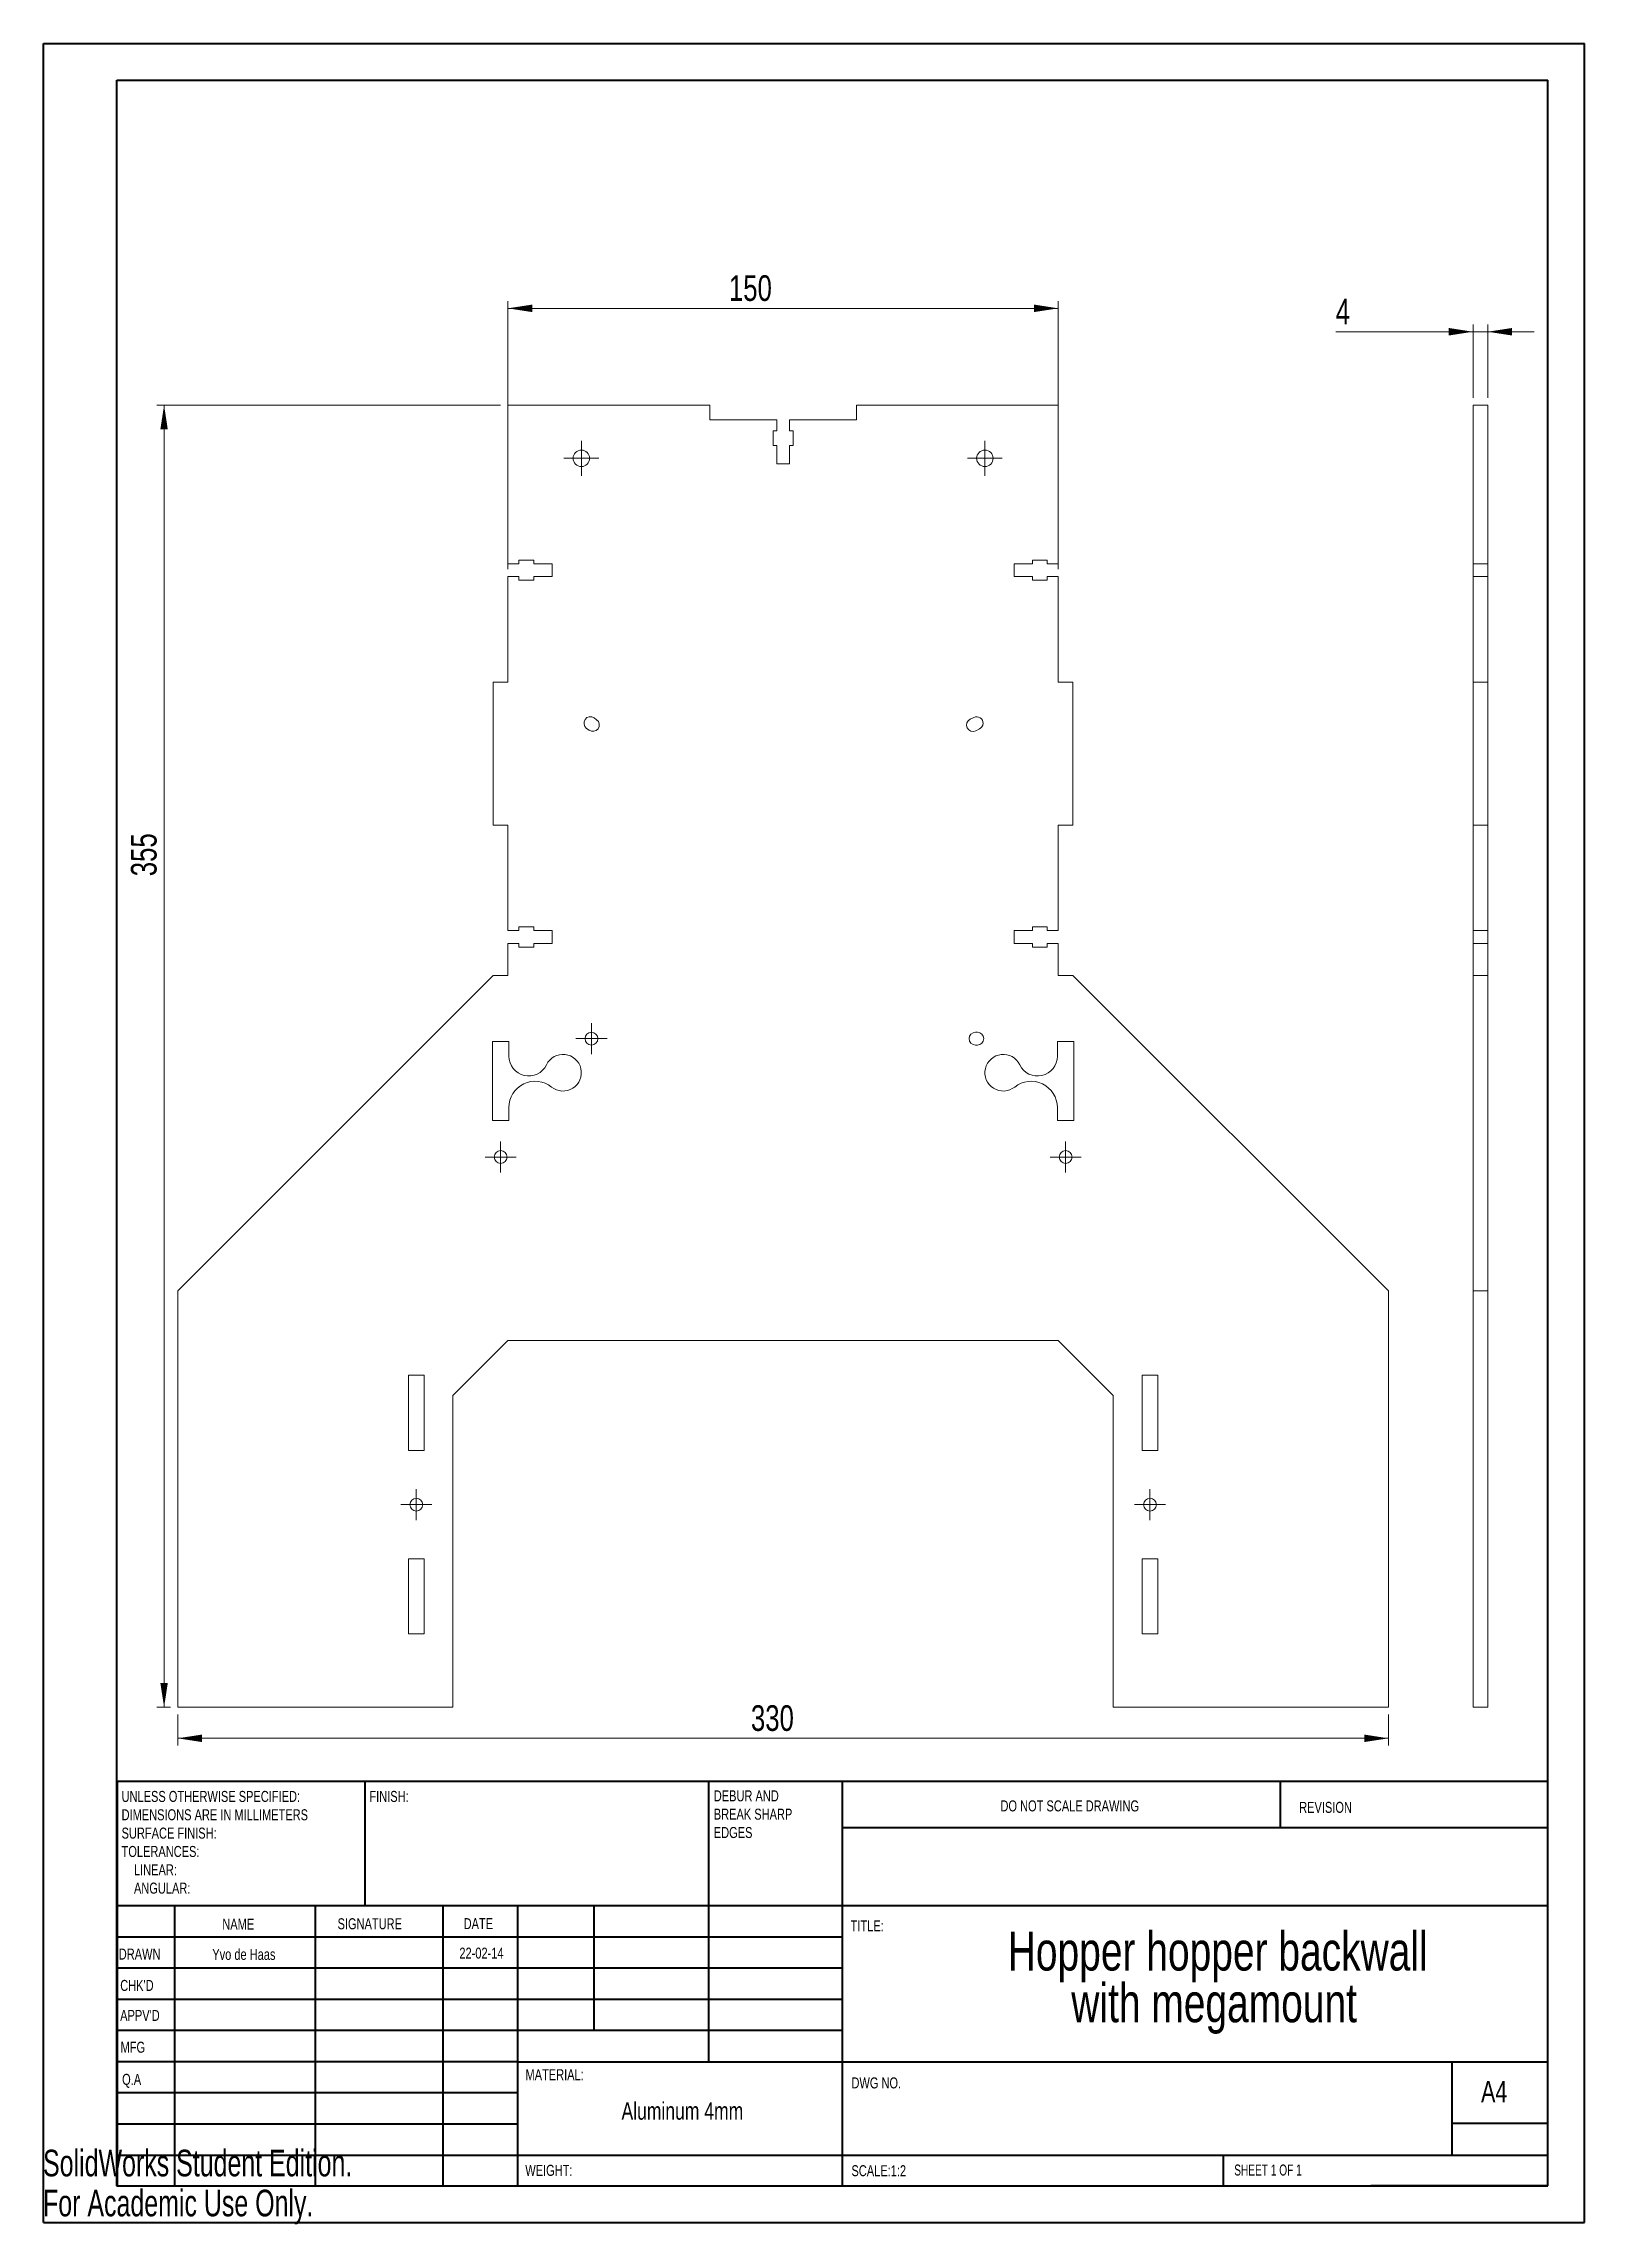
# Model space of a CAD drawing. Header units: millimetres. Extents: x 0 to 210, y 0 to 297.
import ezdxf

# ---------------------------------------------------------------- set-up
doc = ezdxf.new("R2010")
doc.units = ezdxf.units.MM
doc.styles.add('SLDTEXTSTYLE0', font='TXT', dxfattribs={"width": 0.75})
doc.styles.add('SLDTEXTSTYLE1', font='TXT', dxfattribs={"width": 0.6875})
doc.styles.add('SLDTEXTSTYLE2', font='TXT', dxfattribs={"width": 0.7})
doc.dimstyles.new('SLDDIMSTYLE0', dxfattribs={"dimtxt": 3.5, "dimasz": 3.302, "dimexe": 0, "dimexo": 0.0625, "dimgap": 0.875, "dimtad": 1, "dimlfac": 2, "dimrnd": 1e-09, "dimzin": 12, "dimdsep": 46, "dimtxsty": 'SLDTEXTSTYLE0', "dimsah": 1, "dimcen": 0.09, "dimadec": 0, "dimazin": 3, "dimtfac": 1, "dimtofl": 0, "dimtmove": 0, "dimatfit": 3, "dimfxl": 0, "dimfrac": 2, "dimtolj": 1, "dimtzin": 12, "dimarcsym": 0})
doc.dimstyles.new('SLDDIMSTYLE1', dxfattribs={"dimtxt": 3.5, "dimasz": 3.302, "dimexe": 0, "dimexo": 0.0625, "dimgap": 0.875, "dimtad": 1, "dimlfac": 2, "dimrnd": 1e-09, "dimzin": 12, "dimdsep": 46, "dimtxsty": 'SLDTEXTSTYLE0', "dimsah": 1, "dimcen": 0.09, "dimadec": 0, "dimazin": 3, "dimtfac": 1, "dimtmove": 0, "dimatfit": 0, "dimfxl": 0, "dimfrac": 2, "dimtolj": 1, "dimtzin": 12, "dimarcsym": 0})

# ---------------------------------------------------------------- blocks, each defined once
blk = doc.blocks.new('SW_NOTE_0')
at = {"color": 0, "linetype": 'Continuous', "lineweight": 0, "char_height": 5.2917, "attachment_point": 2, "style": 'SLDTEXTSTYLE0'}
for s, insert in [('Hopper hopper backwall', (42.83, 6.82)), ('with megamount', (42.34, -0.23))]:
    blk.add_mtext(s, dxfattribs=dict(at, insert=insert))
blk = doc.blocks.new('SW_NOTE_1')
at = {"color": 0, "linetype": 'Continuous', "lineweight": 0, "char_height": 1.5, "attachment_point": 1, "style": 'SLDTEXTSTYLE0'}
for s, insert in [('DEBUR AND', (0, 1.93)), ('BREAK SHARP', (0, -0.57)), ('EDGES', (0, -3.07))]:
    blk.add_mtext(s, dxfattribs=dict(at, insert=insert))
blk = doc.blocks.new('SW_NOTE_2')
at = {"color": 0, "linetype": 'Continuous', "lineweight": 0, "char_height": 1.5, "attachment_point": 1, "style": 'SLDTEXTSTYLE0'}
for s, insert in [('UNLESS OTHERWISE SPECIFIED:', (0, 1.93)), ('DIMENSIONS ARE IN MILLIMETERS', (0, -0.57)), ('TOLERANCES:', (0, -5.57)), ('SURFACE FINISH:', (0, -3.07)), ('LINEAR:', (1.69, -8.07)), ('ANGULAR:', (1.69, -10.57))]:
    blk.add_mtext(s, dxfattribs=dict(at, insert=insert))
blk = doc.blocks.new('_D')
at = {"color": 7, "linetype": 'Continuous', "lineweight": 0}
for p, q in [((63.37, 225.56), (63.37, 262.13)), ((138.37, 225.56), (138.37, 262.13)), ((63.37, 261.13), (138.37, 261.13))]:
    blk.add_line(p, q, dxfattribs=at)
for points in [[(63.37, 261.13), (66.67, 260.62), (66.67, 261.64)], [(138.37, 261.13), (135.07, 261.64), (135.07, 260.62)]]:
    blk.add_solid(points, dxfattribs=at)
at = {"color": 7, "linetype": 'Continuous', "lineweight": 0, "insert": (93.48, 265.64, 1.05), "char_height": 3.5, "attachment_point": 1, "style": 'SLDTEXTSTYLE0'}
blk.add_mtext('150', dxfattribs=at)
blk = doc.blocks.new('_D_1')
at = {"color": 7, "linetype": 'Continuous', "lineweight": 0}
for p, q in [((62.37, 247.94), (15.5, 247.94)), ((16.5, 247.94), (16.5, 70.44)), ((17.37, 70.44), (15.5, 70.44))]:
    blk.add_line(p, q, dxfattribs=at)
for points in [[(16.5, 247.94), (15.99, 244.64), (17, 244.64)], [(16.5, 70.44), (17, 73.74), (15.99, 73.74)]]:
    blk.add_solid(points, dxfattribs=at)
at = {"color": 7, "linetype": 'Continuous', "lineweight": 0, "insert": (11.98, 183.72, 1.05), "char_height": 3.5, "attachment_point": 1, "rotation": 90, "style": 'SLDTEXTSTYLE0'}
blk.add_mtext('355', dxfattribs=at)
blk = doc.blocks.new('_D_2')
at = {"color": 7, "linetype": 'Continuous', "lineweight": 0}
for p, q in [((18.37, 69.44), (18.37, 65.21)), ((183.37, 69.44), (183.37, 65.21)), ((18.37, 66.21), (183.37, 66.21))]:
    blk.add_line(p, q, dxfattribs=at)
for points in [[(18.37, 66.21), (21.67, 65.7), (21.67, 66.72)], [(183.37, 66.21), (180.07, 66.72), (180.07, 65.7)]]:
    blk.add_solid(points, dxfattribs=at)
at = {"color": 7, "linetype": 'Continuous', "lineweight": 0, "insert": (96.48, 70.72, 1.05), "char_height": 3.5, "attachment_point": 1, "style": 'SLDTEXTSTYLE0'}
blk.add_mtext('330', dxfattribs=at)
blk = doc.blocks.new('SW_CENTERMARKSYMBOL_0')
at = {"color": 0, "linetype": 'Continuous', "lineweight": 0}
for p, q in [((-1.25, 0), (-2.375, 0)), ((0, 0), (-1.25, 0)), ((0, 1.25), (0, 2.375)), ((0, 0), (0, 1.25)), ((0, 0), (0, -1.25)), ((0, 0), (1.25, 0)), ((1.25, 0), (2.375, 0)), ((0, -1.25), (0, -2.375))]:
    blk.add_line(p, q, dxfattribs=at)
blk = doc.blocks.new('SW_CENTERMARKSYMBOL_1')
at = {"color": 0, "linetype": 'Continuous', "lineweight": 0}
for p, q in [((-1.25, 0), (-2.375, 0)), ((0, 0), (-1.25, 0)), ((0, 1.25), (0, 2.375)), ((0, 0), (0, 1.25)), ((0, 0), (0, -1.25)), ((0, 0), (1.25, 0)), ((1.25, 0), (2.375, 0)), ((0, -1.25), (0, -2.375))]:
    blk.add_line(p, q, dxfattribs=at)
blk = doc.blocks.new('SW_CENTERMARKSYMBOL_2')
at = {"color": 0, "linetype": 'Continuous', "lineweight": 0}
for p, q in [((-1.25, 0), (-2.125, 0)), ((0, 0), (-1.25, 0)), ((0, 1.25), (0, 2.125)), ((0, 0), (0, 1.25)), ((0, 0), (0, -1.25)), ((0, 0), (1.25, 0)), ((1.25, 0), (2.125, 0)), ((0, -1.25), (0, -2.125))]:
    blk.add_line(p, q, dxfattribs=at)
blk = doc.blocks.new('SW_CENTERMARKSYMBOL_3')
at = {"color": 0, "linetype": 'Continuous', "lineweight": 0}
for p, q in [((-1.25, 0), (-2.125, 0)), ((0, 0), (-1.25, 0)), ((0, 1.25), (0, 2.125)), ((0, 0), (0, 1.25)), ((0, 0), (0, -1.25)), ((0, 0), (1.25, 0)), ((1.25, 0), (2.125, 0)), ((0, -1.25), (0, -2.125))]:
    blk.add_line(p, q, dxfattribs=at)
blk = doc.blocks.new('SW_CENTERMARKSYMBOL_4')
at = {"color": 0, "linetype": 'Continuous', "lineweight": 0}
for p, q in [((-1.25, 0), (-2.125, 0)), ((0, 0), (-1.25, 0)), ((0, 1.25), (0, 2.125)), ((0, 0), (0, 1.25)), ((0, 0), (0, -1.25)), ((0, 0), (1.25, 0)), ((1.25, 0), (2.125, 0)), ((0, -1.25), (0, -2.125))]:
    blk.add_line(p, q, dxfattribs=at)
blk = doc.blocks.new('SW_CENTERMARKSYMBOL_5')
at = {"color": 0, "linetype": 'Continuous', "lineweight": 0}
for p, q in [((-1.25, 0), (-2.125, 0)), ((0, 0), (-1.25, 0)), ((0, 1.25), (0, 2.125)), ((0, 0), (0, 1.25)), ((0, 0), (0, -1.25)), ((0, 0), (1.25, 0)), ((1.25, 0), (2.125, 0)), ((0, -1.25), (0, -2.125))]:
    blk.add_line(p, q, dxfattribs=at)
blk = doc.blocks.new('SW_CENTERMARKSYMBOL_6')
at = {"color": 0, "linetype": 'Continuous', "lineweight": 0}
for p, q in [((-1.25, 0), (-2.125, 0)), ((0, 0), (-1.25, 0)), ((0, 1.25), (0, 2.125)), ((0, 0), (0, 1.25)), ((0, 0), (0, -1.25)), ((0, 0), (1.25, 0)), ((1.25, 0), (2.125, 0)), ((0, -1.25), (0, -2.125))]:
    blk.add_line(p, q, dxfattribs=at)
blk = doc.blocks.new('_D_3')
at = {"color": 7, "linetype": 'Continuous', "lineweight": 0}
for p, q in [((194.9, 248.94), (194.9, 258.94)), ((196.9, 248.94), (196.9, 258.94)), ((194.9, 257.94), (176.19, 257.94)), ((194.9, 257.94), (196.9, 257.94)), ((196.9, 257.94), (203.25, 257.94))]:
    blk.add_line(p, q, dxfattribs=at)
for points in [[(194.9, 257.94), (191.6, 258.45), (191.6, 257.43)], [(196.9, 257.94), (200.21, 257.43), (200.21, 258.45)]]:
    blk.add_solid(points, dxfattribs=at)
at = {"color": 7, "linetype": 'Continuous', "lineweight": 0, "insert": (176.19, 262.45, 0.05), "char_height": 3.5, "attachment_point": 1, "style": 'SLDTEXTSTYLE0'}
blk.add_mtext('4', dxfattribs=at)

msp = doc.modelspace()

# ---------------------------------------------------------------- linework, layer by layer
at = {"color": 7, "linetype": 'Continuous', "lineweight": 40}
for p, q in [((0.0788, 0.2148), (0.0788, 297.2148)), ((0.0788, 297.2148), (210.0788, 297.2148)), ((210.0788, 0.2148), (210.0788, 297.2148)), ((210.0788, 292.2148), (210.0788, 297.2148)), ((10.0788, 292.2148), (205.0788, 292.2148)), ((10.0788, 5.2148), (10.0788, 292.2148)), ((205.0788, 5.2148), (205.0788, 292.2148)), ((10.1108, 60.3709), (205.0788, 60.3709)), ((10.1108, 60.3709), (10.1108, 5.1209)), ((43.9108, 43.3709), (43.9108, 60.3709)), ((90.7108, 60.3709), (90.7108, 22.1209)), ((108.9108, 60.3709), (108.9108, 5.1209)), ((168.6788, 54.0898), (168.6788, 60.4648)), ((205.0788, 53.9959), (108.9108, 53.9959)), ((205.0788, 43.3709), (10.1108, 43.3709)), ((17.9108, 43.3709), (17.9108, 5.1209)), ((37.1018, 43.3709), (37.1018, 5.1209)), ((54.5097, 43.3709), (54.5097, 5.1209)), ((64.7108, 5.1209), (64.7108, 43.3709)), ((75.1108, 26.3709), (75.1108, 43.3709)), ((108.9108, 39.1209), (10.1108, 39.1209)), ((108.9108, 34.8709), (10.1108, 34.8709)), ((108.9108, 30.6209), (10.1108, 30.6209)), ((108.9108, 26.3709), (10.1108, 26.3709)), ((64.7108, 22.1209), (10.1108, 22.1209)), ((64.7108, 22.1209), (205.0788, 22.1209)), ((192.0788, 9.4648), (192.0788, 22.2148)), ((64.7108, 17.8709), (10.1108, 17.8709)), ((64.7108, 13.6209), (10.1108, 13.6209)), ((205.0788, 13.7148), (192.0788, 13.7148)), ((10.1108, 9.3709), (205.0788, 9.3709)), ((160.8788, 5.2148), (160.8788, 9.4648)), ((10.0788, 5.2148), (205.0788, 5.2148)), ((205.0788, 5.2148), (180.9883, 5.2148)), ((0.0788, 0.2148), (210.0788, 0.2148))]:
    msp.add_line(p, q, dxfattribs=at)
at = {"color": 7, "linetype": 'Continuous', "lineweight": 15}
for p, q in [((63.3706, 247.9395), (63.3706, 226.3145)), ((90.8706, 247.9395), (63.3706, 247.9395)), ((90.8706, 247.9395), (90.8706, 245.9395)), ((138.3706, 247.9395), (110.8706, 247.9395)), ((110.8706, 245.9395), (110.8706, 247.9395)), ((138.3706, 226.3145), (138.3706, 247.9395)), ((196.9049, 247.9395), (194.9049, 247.9395)), ((194.9049, 226.3145), (194.9049, 247.9395)), ((196.9049, 226.3145), (196.9049, 247.9395)), ((90.8706, 245.9395), (99.9956, 245.9395)), ((99.9956, 244.4395), (99.4956, 244.4395)), ((99.4956, 244.4395), (99.4956, 242.4395)), ((99.9956, 245.9395), (99.9956, 244.4395)), ((101.7456, 244.4395), (101.7456, 245.9395)), ((101.7456, 245.9395), (110.8706, 245.9395)), ((102.2456, 244.4395), (101.7456, 244.4395)), ((102.2456, 242.4395), (102.2456, 244.4395)), ((99.4956, 242.4395), (99.9956, 242.4395)), ((99.9956, 242.4395), (99.9956, 239.9395)), ((101.7456, 239.9395), (101.7456, 242.4395)), ((101.7456, 242.4395), (102.2456, 242.4395)), ((99.9956, 239.9395), (101.7456, 239.9395)), ((64.8706, 226.3145), (63.3706, 226.3145)), ((66.8706, 226.8145), (64.8706, 226.8145)), ((64.8706, 226.8145), (64.8706, 226.3145)), ((66.8706, 226.3145), (66.8706, 226.8145)), ((69.3706, 226.3145), (66.8706, 226.3145)), ((69.3706, 224.5645), (69.3706, 226.3145)), ((134.8706, 226.3145), (132.3706, 226.3145)), ((132.3706, 226.3145), (132.3706, 224.5645)), ((136.8706, 226.8145), (134.8706, 226.8145)), ((134.8706, 226.8145), (134.8706, 226.3145)), ((136.8706, 226.3145), (136.8706, 226.8145)), ((138.3706, 226.3145), (136.8706, 226.3145)), ((196.9049, 226.3145), (194.9049, 226.3145)), ((194.9049, 226.3145), (194.9049, 224.5645)), ((196.9049, 226.3145), (196.9049, 224.5645)), ((63.3706, 224.5645), (63.3706, 210.1895)), ((63.3706, 224.5645), (64.8706, 224.5645)), ((64.8706, 224.5645), (64.8706, 224.0645)), ((64.8706, 224.0645), (66.8706, 224.0645)), ((66.8706, 224.0645), (66.8706, 224.5645)), ((66.8706, 224.5645), (69.3706, 224.5645)), ((132.3706, 224.5645), (134.8706, 224.5645)), ((134.8706, 224.5645), (134.8706, 224.0645)), ((134.8706, 224.0645), (136.8706, 224.0645)), ((136.8706, 224.0645), (136.8706, 224.5645)), ((136.8706, 224.5645), (138.3706, 224.5645)), ((138.3706, 210.1895), (138.3706, 224.5645)), ((196.9049, 224.5645), (194.9049, 224.5645)), ((194.9049, 210.1895), (194.9049, 224.5645)), ((196.9049, 210.1895), (196.9049, 224.5645)), ((61.3706, 210.1895), (61.3706, 190.6895)), ((63.3706, 210.1895), (61.3706, 210.1895)), ((140.3706, 210.1895), (138.3706, 210.1895)), ((140.3706, 190.6895), (140.3706, 210.1895)), ((196.9049, 210.1895), (194.9049, 210.1895)), ((194.9049, 190.6895), (194.9049, 210.1895)), ((196.9049, 190.6895), (196.9049, 210.1895)), ((75.4542, 205.0515), (75.1042, 205.3015)), ((126.8543, 205.3721), (126.3543, 205.1221)), ((74.087, 203.8775), (74.437, 203.6275)), ((127.1369, 203.5569), (127.6369, 203.8069)), ((61.3706, 190.6895), (63.3706, 190.6895)), ((63.3706, 190.6895), (63.3706, 176.3145)), ((138.3706, 190.6895), (140.3706, 190.6895)), ((138.3706, 176.3145), (138.3706, 190.6895)), ((196.9049, 190.6895), (194.9049, 190.6895)), ((194.9049, 176.3145), (194.9049, 190.6895)), ((196.9049, 176.3145), (196.9049, 190.6895)), ((64.8706, 176.3145), (63.3706, 176.3145)), ((66.8706, 176.8145), (64.8706, 176.8145)), ((64.8706, 176.8145), (64.8706, 176.3145)), ((66.8706, 176.3145), (66.8706, 176.8145)), ((69.3706, 176.3145), (66.8706, 176.3145)), ((69.3706, 174.5645), (69.3706, 176.3145)), ((134.8706, 176.3145), (132.3706, 176.3145)), ((132.3706, 176.3145), (132.3706, 174.5645)), ((136.8706, 176.8145), (134.8706, 176.8145)), ((134.8706, 176.8145), (134.8706, 176.3145)), ((136.8706, 176.3145), (136.8706, 176.8145)), ((138.3706, 176.3145), (136.8706, 176.3145)), ((196.9049, 176.3145), (194.9049, 176.3145)), ((194.9049, 176.3145), (194.9049, 174.5645)), ((196.9049, 176.3145), (196.9049, 174.5645)), ((63.3706, 174.5645), (63.3706, 170.1895)), ((63.3706, 174.5645), (64.8706, 174.5645)), ((64.8706, 174.5645), (64.8706, 174.0645)), ((64.8706, 174.0645), (66.8706, 174.0645)), ((66.8706, 174.0645), (66.8706, 174.5645)), ((66.8706, 174.5645), (69.3706, 174.5645)), ((132.3706, 174.5645), (134.8706, 174.5645)), ((134.8706, 174.5645), (134.8706, 174.0645)), ((134.8706, 174.0645), (136.8706, 174.0645)), ((136.8706, 174.0645), (136.8706, 174.5645)), ((136.8706, 174.5645), (138.3706, 174.5645)), ((138.3706, 170.1895), (138.3706, 174.5645)), ((196.9049, 174.5645), (194.9049, 174.5645)), ((194.9049, 170.1895), (194.9049, 174.5645)), ((196.9049, 170.1895), (196.9049, 174.5645)), ((61.3706, 170.1895), (18.3706, 127.1895)), ((63.3706, 170.1895), (61.3706, 170.1895)), ((140.3706, 170.1895), (138.3706, 170.1895)), ((183.3706, 127.1895), (140.3706, 170.1895)), ((196.9049, 170.1895), (194.9049, 170.1895)), ((194.9049, 127.1895), (194.9049, 170.1895)), ((196.9049, 127.1895), (196.9049, 170.1895)), ((63.4956, 161.1895), (61.2456, 161.1895)), ((61.2456, 161.1895), (61.2456, 150.4395)), ((63.4956, 159.1895), (63.4956, 161.1895)), ((127.3456, 162.4645), (127.0956, 162.4645)), ((127.0956, 160.7145), (127.3456, 160.7145)), ((140.4956, 161.1895), (138.2456, 161.1895)), ((138.2456, 161.1895), (138.2456, 159.1895)), ((140.4956, 150.4395), (140.4956, 161.1895)), ((63.4956, 150.4395), (63.4956, 152.1895)), ((138.2456, 152.1895), (138.2456, 150.4395)), ((61.2456, 150.4395), (63.4956, 150.4395)), ((138.2456, 150.4395), (140.4956, 150.4395)), ((18.3706, 127.1895), (18.3706, 70.4395)), ((183.3706, 70.4395), (183.3706, 127.1895)), ((196.9049, 127.1895), (194.9049, 127.1895)), ((194.9049, 70.4395), (194.9049, 127.1895)), ((196.9049, 70.4395), (196.9049, 127.1895)), ((55.8706, 112.9395), (63.3706, 120.4395)), ((63.3706, 120.4395), (138.3706, 120.4395)), ((138.3706, 120.4395), (145.8706, 112.9395)), ((51.9456, 115.6895), (49.7956, 115.6895)), ((49.7956, 115.6895), (49.7956, 105.4395)), ((51.9456, 105.4395), (51.9456, 115.6895)), ((151.9456, 115.6895), (149.7956, 115.6895)), ((149.7956, 115.6895), (149.7956, 105.4395)), ((151.9456, 105.4395), (151.9456, 115.6895)), ((55.8706, 70.4395), (55.8706, 112.9395)), ((145.8706, 112.9395), (145.8706, 70.4395)), ((49.7956, 105.4395), (51.9456, 105.4395)), ((149.7956, 105.4395), (151.9456, 105.4395)), ((51.9456, 90.6895), (49.7956, 90.6895)), ((49.7956, 90.6895), (49.7956, 80.4395)), ((51.9456, 80.4395), (51.9456, 90.6895)), ((149.7956, 90.6895), (149.7956, 80.4395)), ((151.9456, 90.6895), (149.7956, 90.6895)), ((151.9456, 80.4395), (151.9456, 90.6895)), ((49.7956, 80.4395), (51.9456, 80.4395)), ((149.7956, 80.4395), (151.9456, 80.4395)), ((18.3706, 70.4395), (55.8706, 70.4395)), ((145.8706, 70.4395), (183.3706, 70.4395)), ((196.9049, 70.4395), (194.9049, 70.4395))]:
    msp.add_line(p, q, dxfattribs=at)
for centre, radius in [((73.3706, 240.6895), 1.125), ((128.3706, 240.6895), 1.125), ((74.7456, 161.5895), 0.875), ((62.3706, 145.4395), 0.875), ((139.3706, 145.4395), 0.875), ((50.8706, 98.0645), 0.875), ((150.8706, 98.0645), 0.875)]:
    msp.add_circle(centre, radius, dxfattribs=at)
for centre, radius, start, end in [((74.5956, 204.5895), 0.875, 54.462322, 234.462322), ((126.7456, 204.3395), 0.875, 116.565051, 296.565051), ((127.2456, 204.5895), 0.875, 296.565051, 116.565051), ((74.9456, 204.3395), 0.875, 234.462322, 54.462322), ((127.0956, 161.5895), 0.875, 90, 270), ((127.3456, 161.5895), 0.875, 270, 90), ((66.1894, 159.1895), 2.6938, 180, 334.328781), ((70.8706, 156.9395), 2.5, 231.376287, 154.328781), ((130.8706, 156.9395), 2.5, 25.671219, 308.623713), ((135.5518, 159.1895), 2.6938, 205.671219, 0), ((67.0755, 152.1895), 3.5799, 51.376287, 180), ((134.6657, 152.1895), 3.5799, 0, 128.623713)]:
    msp.add_arc(centre, radius, start, end, dxfattribs=at)

# ---------------------------------------------------------------- block references
at = {"color": 7, "linetype": 'Continuous', "lineweight": 0}
for name, p in [('SW_CENTERMARKSYMBOL_0', (73.3706, 240.6895)), ('SW_CENTERMARKSYMBOL_1', (128.3706, 240.6895)), ('SW_CENTERMARKSYMBOL_6', (74.7456, 161.5895)), ('SW_CENTERMARKSYMBOL_2', (62.3706, 145.4395)), ('SW_CENTERMARKSYMBOL_3', (139.3706, 145.4395)), ('SW_CENTERMARKSYMBOL_4', (50.8706, 98.0645)), ('SW_CENTERMARKSYMBOL_5', (150.8706, 98.0645)), ('SW_NOTE_2', (10.7045, 57.1083)), ('SW_NOTE_1', (91.42, 57.1904)), ('SW_NOTE_0', (117.275, 33.0314))]:
    msp.add_blockref(name, p, dxfattribs=at)

# ---------------------------------------------------------------- texts
for s, insert, char_height, attachment_point, style in [('FINISH:', (44.4821, 59.0402), 1.5, 1, 'SLDTEXTSTYLE0'), ('DO NOT SCALE DRAWING', (130.4935, 57.7478), 1.5, 1, 'SLDTEXTSTYLE0'), ('REVISION', (171.2064, 57.5497), 1.5, 1, 'SLDTEXTSTYLE0'), ('NAME', (24.4331, 41.6224), 1.5, 1, 'SLDTEXTSTYLE0'), ('SIGNATURE', (40.1444, 41.6827), 1.5, 1, 'SLDTEXTSTYLE0'), ('DATE', (57.3255, 41.6971), 1.5, 1, 'SLDTEXTSTYLE0'), ('TITLE:', (110.067, 41.3993), 1.5, 1, 'SLDTEXTSTYLE0'), ('DRAWN', (10.323, 37.5506), 1.5, 1, 'SLDTEXTSTYLE0'), ('Yvo de Haas', (27.374, 37.5043), 1.4986, 2, 'SLDTEXTSTYLE0'), ('22-02-14', (59.7545, 37.68), 1.4986, 2, 'SLDTEXTSTYLE0'), ("CHK'D", (10.5213, 33.2753), 1.5, 1, 'SLDTEXTSTYLE0'), ("APPV'D", (10.5125, 29.1852), 1.5, 1, 'SLDTEXTSTYLE0'), ('MFG', (10.566, 24.8546), 1.5, 1, 'SLDTEXTSTYLE0'), ('MATERIAL:', (65.7567, 21.107), 1.5, 1, 'SLDTEXTSTYLE0'), ('Q.A', (10.7799, 20.4706), 1.5, 1, 'SLDTEXTSTYLE0'), ('DWG NO.', (110.1848, 19.9896), 1.5, 1, 'SLDTEXTSTYLE0'), ('A4', (195.9998, 19.5152), 2.91042, 1, 'SLDTEXTSTYLE0'), ('Aluminum 4mm', (87.1391, 16.6065), 2.38125, 2, 'SLDTEXTSTYLE0'), ('WEIGHT:', (65.7286, 8.0702), 1.4986, 1, 'SLDTEXTSTYLE0'), ('SCALE:1:2', (110.1848, 8.021), 1.5, 1, 'SLDTEXTSTYLE0'), ('SHEET 1 OF 1', (162.3571, 8.1149), 1.5, 1, 'SLDTEXTSTYLE1')]:
    msp.add_mtext(s, dxfattribs=dict(at, insert=insert, char_height=char_height, attachment_point=attachment_point, style=style))
at = {"color": 7, "linetype": 'Continuous', "char_height": 3.633, "attachment_point": 1, "style": 'SLDTEXTSTYLE2'}
for s, insert in [('SolidWorks Student Edition.', (0, 10.1327)), ('For Academic Use Only.', (0, 4.6832))]:
    msp.add_mtext(s, dxfattribs=dict(at, insert=insert))

# ---------------------------------------------------------------- dimensions: what is measured, and where the dimension line sits
at = {"color": 7, "linetype": 'Continuous', "lineweight": 0}
for base, p1, p2, dimstyle, picture, middle in [((138.3706, 261.1278), (63.3706, 224.5645), (138.3706, 224.5645), 'SLDDIMSTYLE0', '_D', (98.7803, 261.1278)), ((196.9049, 257.9395), (194.9049, 247.9395), (196.9049, 247.9395), 'SLDDIMSTYLE1', '_D_3', (178.9049, 257.9395)), ((183.3706, 66.2105), (18.3706, 70.4395), (183.3706, 70.4395), 'SLDDIMSTYLE0', '_D_2', (101.7828, 66.2105))]:
    dim = msp.add_linear_dim(base=base, p1=p1, p2=p2, dimstyle=dimstyle, dxfattribs=at)
    dim.commit()
    dim.dimension.update_dxf_attribs({"geometry": picture, "text_midpoint": middle, "dimtype": 160})
dim = msp.add_linear_dim(base=(16.4964, 70.4395), p1=(63.3706, 247.9395), p2=(18.3706, 70.4395), angle=90, dimstyle='SLDDIMSTYLE0', dxfattribs=at)
dim.commit()
dim.dimension.update_dxf_attribs({"geometry": '_D_1', "text_midpoint": (16.4964, 189.0233), "dimtype": 160})

doc.saveas('drawing.dxf')
